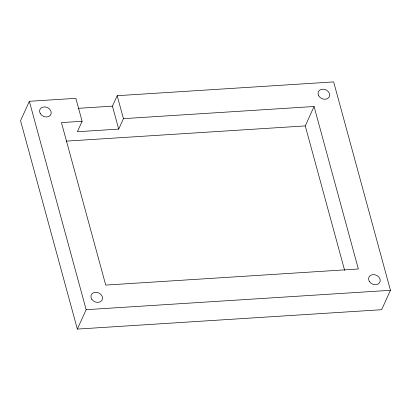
<?xml version="1.0" encoding="UTF-8"?>
<svg xmlns="http://www.w3.org/2000/svg" width="411" height="411" viewBox="0 0 411 411"><rect width="100%" height="100%" fill="white"/><g stroke="black" fill="none" stroke-linecap="round" stroke-linejoin="round"><path stroke-width="0.62" d="M29.351 101.291L20.55 120.695L77.35 329.088L381.649 309.709L390.45 290.305L333.65 81.912L117.181 95.696L112.439 106.146L118.697 129.1L77.366 131.731L82.108 121.281L75.85 98.332L29.351 101.291L86.156 309.683L77.35 329.088M118.697 129.1L123.434 118.651L117.181 95.696M344.675 270.484L305.27 125.915L314.071 106.506L123.434 118.651M78.105 108.334L112.439 106.146M82.108 121.281L61.439 122.596L105.73 285.085L358.361 269L314.071 106.506M66.068 141.148L305.27 125.915M86.156 309.683L390.45 290.305M40.263 113.6A6.031 4.84 24.4 0 0 50.389 115.26A6.031 4.84 24.4 0 0 45.539 106.973A6.031 4.84 24.4 0 0 40.263 113.6M91.807 299.3A6.031 4.84 24.4 0 0 101.923 300.39A6.031 4.84 24.4 0 0 96.503 292.308A6.031 4.84 24.4 0 0 91.807 299.3M369.273 281.304A6.031 4.84 24.4 0 0 379.399 282.963A6.031 4.84 24.4 0 0 374.549 274.676A6.031 4.84 24.4 0 0 369.273 281.304M318.725 95.866A6.031 4.84 24.4 0 0 328.851 97.525A6.031 4.84 24.4 0 0 324.002 89.238A6.031 4.84 24.4 0 0 318.725 95.866"/></g></svg>
